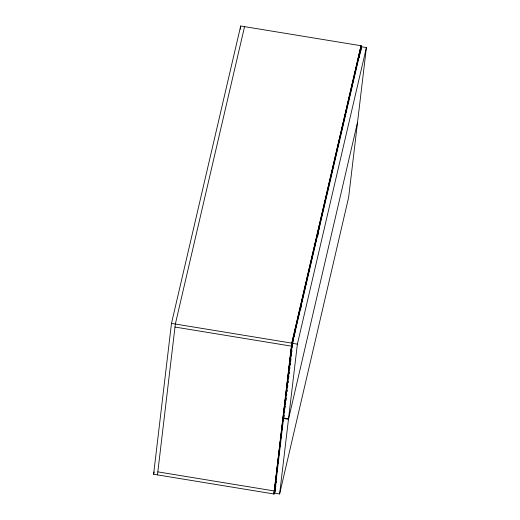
<?xml version="1.0" encoding="UTF-8"?>
<svg xmlns="http://www.w3.org/2000/svg" width="520" height="520" viewBox="0 0 520 520"><rect width="100%" height="100%" fill="white"/><g stroke="black" fill="none" stroke-linecap="round" stroke-linejoin="round"><path stroke-width="0.78" d="M275.847 486.09L274.001 494L153.602 474.253L171.483 323.401L240.689 26L361.094 45.747L360.256 52.786M157.469 474.884L175.35 324.031L244.556 26.637M240.305 29.224L240.689 26M274.001 494L291.882 343.148L361.094 45.747M274.989 486.922L275.75 480.48M275.945 478.875L276.231 476.463M276.419 474.851L276.803 471.634M276.991 470.022L277.277 467.61M277.472 466.005L277.849 462.781M278.044 461.175L278.33 458.763M278.519 457.151L278.902 453.934M279.091 452.322L279.377 449.911M279.565 448.299L279.949 445.081M280.137 443.476L280.423 441.058M280.618 439.452L280.995 436.235M281.19 434.623L281.476 432.211M281.664 430.599L282.522 423.358M282.718 421.753L283.575 414.512M283.764 412.9L284.622 405.659M284.811 404.053L285.096 401.635M285.292 400.029L285.668 396.812M285.864 395.2L286.15 392.788M286.338 391.176L287.196 383.935M287.385 382.33L288.243 375.089M288.438 373.477L289.296 366.236M289.484 364.631L289.77 362.213M289.965 360.607L290.823 353.366M291.012 351.754L291.87 344.513M357.487 122.727L348.634 197.399L279.617 493.987L274.671 493.175L283.524 418.503L284.264 415.344M292.435 343.33L283.582 418.002L288.529 418.815L297.382 344.143L366.399 47.554L361.452 46.742L292.435 343.33L297.382 344.143M285.538 404.534L285.727 402.922M286.013 400.504L286.299 398.086M286.585 395.668L286.78 394.056M287.066 391.638L287.255 390.026M287.638 386.802L287.827 385.197M288.113 382.779L288.308 381.166M288.685 377.943L288.88 376.331M289.166 373.913L289.354 372.3M289.738 369.076L289.926 367.471M290.219 365.053L290.407 363.441M290.693 361.023L290.979 358.605M291.265 356.187L291.46 354.575M291.746 352.157L291.935 350.545M292.318 347.328L292.507 345.716M292.793 343.298L293.748 335.238M294.365 336.538L295.321 328.478M300.658 309.504L301.613 301.444M279.617 493.987L288.47 419.315L357.546 122.226L366.399 47.554M317.779 236.158L318.734 228.111L318.195 233.766M319.111 227.286L319.3 225.674L318.949 229.723M359.275 57.616L360.041 51.181L359.404 57.636M360.698 47.989L360.965 45.727L291.759 343.129L273.877 493.981L274.794 490.022M360.978 50.759L361.452 46.742M153.602 474.253L154.154 471.881M291.401 346.144L292.318 342.193M292.689 340.606L301.151 304.226M301.522 302.64L309.992 266.26M310.356 264.673L318.825 228.293M319.144 226.915L321.952 214.844M322.322 213.265L330.785 176.878M331.156 175.299L339.625 138.912M339.989 137.332L348.459 100.952M348.829 99.366L355.271 71.682M355.635 70.102L357.292 62.985M357.663 61.399L360.418 49.536M283.608 413.199L285.259 406.12M274.235 490.965L274.599 489.379M275.151 487.006L275.704 484.634M276.075 483.054L276.439 481.468M275.834 484.653L274.358 490.984L157.827 471.868M274.671 493.175L275.411 490.016M360.607 48.743L291.525 346.164L174.993 327.048M171.483 323.401L291.882 343.148M291.967 343.714L274.8 488.527M283.524 418.503L288.47 419.315"/></g></svg>
